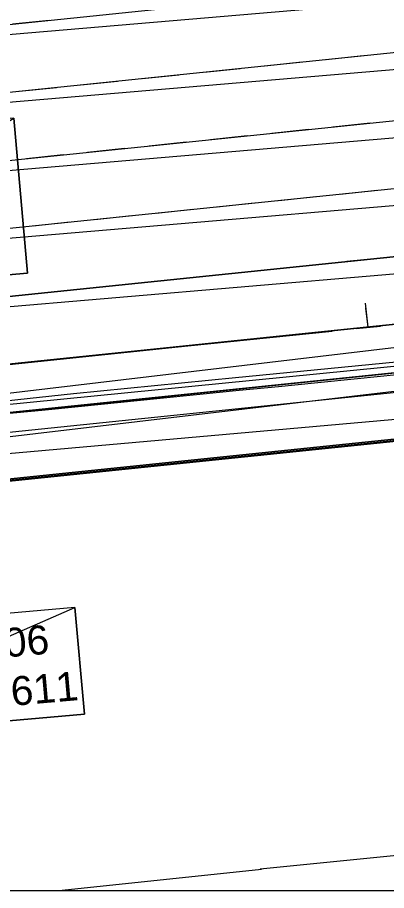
# Model space of a CAD drawing. Header units: inches. Extents: x -0.6 to 32.5, y 0.8 to 22.6.
# Drawn here: x 2.976 to 4.336, y 9.329 to 12.549 of the extents above; entities that cross this region are included whole.
import ezdxf

# ---------------------------------------------------------------- set-up
doc = ezdxf.new("R2010")
doc.units = ezdxf.units.IN
doc.header["$MEASUREMENT"] = 0
doc.layers.add('PDF_Geometry', color=7, linetype='Continuous', true_color=0xa5a5a5)
doc.layers.add('PDF_Text', color=7, linetype='Continuous')
doc.styles.add('PDF Arial', font='arial.ttf')

msp = doc.modelspace()

# ---------------------------------------------------------------- linework, layer by layer
at = {"layer": 'PDF_Geometry', "color": 7, "lineweight": 0}
for points in [[(27.7256, 9.3289), (27.7256, 15.9222), (0.8839, 15.9222), (0.8839, 9.3289), (27.7256, 9.3289)], [(4.2689, 11.4072), (4.2589, 11.4956)], [(4.2689, 11.4072), (4.2606, 11.4772)]]:
    msp.add_lwpolyline(points, dxfattribs=at)
at = {"layer": 'PDF_Geometry', "color": 1, "lineweight": 0}
msp.add_lwpolyline([(0.8856, 11.0572), (27.7239, 13.8339)], dxfattribs=at)
at = {"layer": 'PDF_Geometry', "color": 254, "lineweight": 0, "true_color": 0xdcdcdc}
for points in [[(14.4422, 13.7122), (0.8855, 12.5622), (0.8855, 12.3106), (14.4422, 13.7122)], [(14.4422, 13.7122), (14.4772, 13.4655), (0.8856, 12.3106), (14.4422, 13.7122)], [(14.4772, 13.4655), (0.8856, 12.3106), (0.8856, 12.0606), (14.4772, 13.4655)], [(14.4772, 13.4655), (14.5122, 13.2189), (0.8856, 12.0606), (14.4772, 13.4655)], [(14.5122, 13.2189), (0.8856, 12.0606), (0.8856, 11.8089), (14.5122, 13.2189)], [(14.5122, 13.2189), (14.5472, 12.9706), (0.8856, 11.8089), (14.5122, 13.2189)], [(14.5472, 12.9706), (0.8856, 11.8089), (0.8856, 11.5589), (14.5472, 12.9706)], [(14.5472, 12.9706), (14.5822, 12.7239), (0.8856, 11.5589), (14.5472, 12.9706)], [(0.8856, 11.3072), (14.6172, 12.4772), (14.5822, 12.7239), (0.8856, 11.3072)], [(14.5822, 12.7239), (0.8856, 11.5589), (0.8856, 11.3072), (14.5822, 12.7239)], [(0.8856, 11.0572), (0.8856, 11.3072), (14.6172, 12.4772), (0.8856, 11.0572)], [(0.8856, 11.0572), (10.1322, 12.0139), (0.8856, 10.9189), (0.8856, 11.0572)], [(10.1322, 12.0139), (0.8856, 10.9189), (10.2506, 11.8456), (10.1322, 12.0139)], [(0.8856, 10.9189), (10.2506, 11.8456), (0.8856, 10.8772), (0.8856, 10.9189)]]:
    msp.add_lwpolyline(points, dxfattribs=at)
at = {"layer": 'PDF_Geometry', "lineweight": 0}
for points in [[(0.8856, 11.0572), (15.1206, 12.5289)], [(2.9572, 12.5256), (3.0922, 12.5389)], [(4.1139, 12.3939), (4.2506, 12.4089)], [(3.8872, 12.3706), (4.0239, 12.3856)], [(3.4356, 12.3239), (3.5706, 12.3372)], [(3.6622, 12.3472), (3.7972, 12.3606)], [(3.2089, 12.3005), (3.3439, 12.3139)], [(2.9822, 12.2772), (3.1189, 12.2906)], [(4.1389, 12.1456), (4.2756, 12.1605)], [(3.6872, 12.0989), (3.8222, 12.1139)], [(3.9139, 12.1222), (4.0489, 12.1372)], [(3.4606, 12.0756), (3.5972, 12.0905)], [(3.0089, 12.0289), (3.1439, 12.0439)], [(3.2339, 12.0522), (3.3705, 12.0672)], [(3.9389, 11.8739), (4.0756, 11.8889)], [(4.1656, 11.8972), (4.3006, 11.9122)], [(3.7122, 11.8506), (3.8489, 11.8656)], [(0.8856, 10.8789), (10.2506, 11.8456)], [(3.2606, 11.8039), (3.3956, 11.8189)], [(3.4872, 11.8272), (3.6222, 11.8422)], [(3.0339, 11.7806), (3.1689, 11.7956)], [(4.1906, 11.6506), (4.3272, 11.6639)], [(3.9639, 11.6256), (4.1006, 11.6406)], [(3.5122, 11.5789), (3.6472, 11.5939)], [(3.7389, 11.6022), (3.8739, 11.6172)], [(3.2856, 11.5556), (3.4222, 11.5706)], [(3.0589, 11.5322), (3.1956, 11.5472)], [(3.8706, 9.4089), (5.5156, 9.5739), (6.0239, 9.6372)], [(3.1406, 9.3306), (3.8756, 9.4072)]]:
    msp.add_lwpolyline(points, dxfattribs=at)
at = {"layer": 'PDF_Geometry', "color": 160, "lineweight": 9}
for points in [[(1.7689, 12.0722), (1.8189, 11.5022), (3.0122, 11.6056), (2.9622, 12.1772), (1.7689, 12.0722)], [(2.0156, 10.2689), (2.0506, 9.8756), (3.2222, 9.9789), (3.1872, 10.3722), (2.0156, 10.2689)]]:
    msp.add_lwpolyline(points, dxfattribs=at)
at = {"layer": 'PDF_Geometry', "color": 41, "lineweight": 0}
for points in [[(1.8189, 11.5022), (2.9622, 12.1772), (3.0122, 11.6056), (1.8189, 11.5022)], [(2.0156, 10.2689), (2.0506, 9.8756), (3.1872, 10.3722), (2.0156, 10.2689)], [(2.0506, 9.8756), (3.1872, 10.3722), (3.2222, 9.9789), (2.0506, 9.8756)]]:
    msp.add_lwpolyline(points, dxfattribs=at)
at = {"layer": 'PDF_Geometry', "color": 9, "lineweight": 5, "true_color": 0xbababa}
msp.add_lwpolyline([(0.8856, 10.9206), (1.3439, 10.9706), (1.9722, 11.0339), (2.5539, 11.0939), (3.1822, 11.1622), (3.7789, 11.2206), (4.5739, 11.2989), (5.2156, 11.3706), (5.7956, 11.4322), (6.4056, 11.4922), (6.9389, 11.5439), (7.5772, 11.6122), (8.1806, 11.6739), (8.8306, 11.7489), (9.3539, 11.7989), (9.8856, 11.8539), (10.2272, 11.8922)], dxfattribs=at)
at = {"layer": 'PDF_Geometry', "color": 7, "lineweight": 13}
for points in [[(0.8856, 10.8072), (11.3589, 11.8889)], [(2.7789, 11.2522), (4.3322, 11.4139)]]:
    msp.add_lwpolyline(points, dxfattribs=at)
at = {"layer": 'PDF_Geometry', "color": 2, "lineweight": 0}
for points in [[(10.2506, 11.8456), (0.8856, 10.8789)], [(0.8856, 10.8789), (9.0922, 11.7272), (0.8856, 10.7589), (0.8856, 10.8789)], [(9.0922, 11.7272), (0.8856, 10.7589), (9.2556, 11.5006), (9.0922, 11.7272)], [(0.8856, 10.7589), (9.2556, 11.5006), (0.8856, 10.6339), (0.8856, 10.7589)], [(0.8856, 10.6339), (9.2556, 11.5006)]]:
    msp.add_lwpolyline(points, dxfattribs=at)
at = {"layer": 'PDF_Geometry', "color": 7, "lineweight": 30}
msp.add_lwpolyline([(0.8856, 10.6272), (9.2372, 11.4906)], dxfattribs=at)
at = {"layer": 'PDF_Geometry', "color": 7, "lineweight": 20}
for points in [[(4.2239, 11.4022), (4.3139, 11.4106)], [(3.6039, 11.3372), (4.1356, 11.3922)], [(2.8072, 11.2556), (3.3389, 11.3106)], [(3.4272, 11.3189), (3.5156, 11.3289)]]:
    msp.add_lwpolyline(points, dxfattribs=at)
at = {"layer": 'PDF_Geometry', "color": 9, "lineweight": 5, "true_color": 0xbababa}
msp.add_arc((-56.4537, 609.11), 600.9637, 275.4749717, 276.366444, dxfattribs=at)

# ---------------------------------------------------------------- texts
at = {"layer": 'PDF_Text', "color": 160, "attachment_point": 7, "style": 'PDF Arial'}
for s, insert, char_height, rotation in [('\\W1.000808;E= 488146.406', (2.0825, 10.1115), 0.106885, 5.0754), ('\\W1.000885;N= 2781094.611', (2.0987, 9.9331), 0.106886, 5.0101)]:
    msp.add_mtext(s, dxfattribs=dict(at, insert=insert, char_height=char_height, rotation=rotation))

doc.saveas('drawing.dxf')
